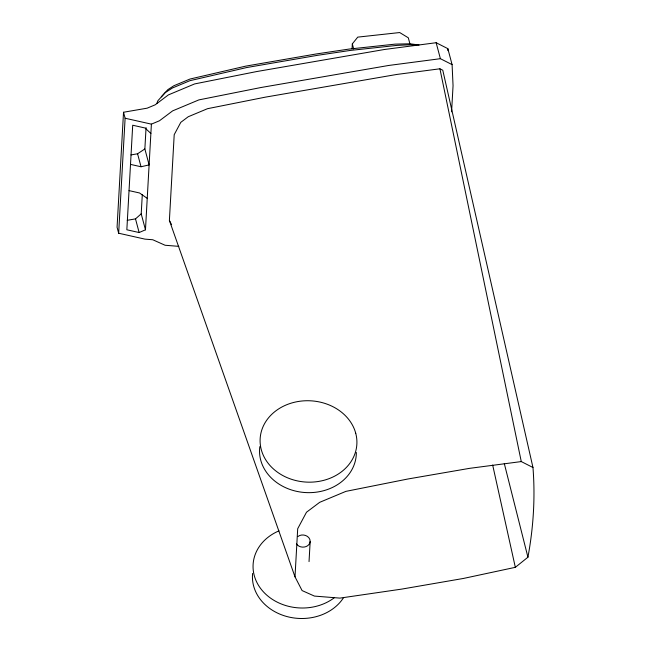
<?xml version="1.0" encoding="UTF-8"?>
<svg xmlns="http://www.w3.org/2000/svg" width="651" height="651" viewBox="0 0 651 651"><rect width="100%" height="100%" fill="white"/><g stroke="black" fill="none" stroke-linecap="round" stroke-linejoin="round"><path stroke-width="0.98" d="M451.582 111.826L453.055 85.688L452.087 64.62L447.839 48.646L436.146 42.722L384.424 49.492L256.6 71.569L194.608 83.93L168.389 94.9L155.198 104.811L147.15 108.172L123.527 112.249L117.066 227.24L118.661 233.221L144.937 239.129L152.765 239.747L165.094 245.256L178.813 246.355M118.661 233.221L125.114 118.238L123.527 112.249M150.877 133.447L145.01 127.987L132.706 125.228L126.839 229.779L139.135 232.537L145.466 229.819L141.21 213.845L142.3 194.568M130.509 164.394L141.023 166.754L149.112 164.906L144.864 148.941L146.06 127.629M145.466 229.819L151.398 124.138L159.454 120.777L172.645 110.865L198.856 99.904L260.856 87.535L388.68 65.466L440.393 58.688L452.087 64.62M169.39 220.445L174.208 134.667L180.799 122.339L188.22 116.749L207.531 108.684L265.462 97.129L396.825 74.442L439.921 68.794L442.786 70.243L532.966 467.499A1123.854 587.21 -14.9 0 1 527.928 557.215L515.332 567.33L463.374 578.462L401.708 589.106L339.895 598.114L314.417 596.08L302.088 590.571L295.001 576.843L169.39 220.445L171.604 224.725M295.001 576.843L297.702 528.71L306.491 512.239L319.682 502.328L345.893 491.367L407.892 478.998L469.558 468.346L521.272 461.575L532.966 467.499M309.038 561.601L310.169 541.437C310.177 535.57 302.194 533.136 297.979 536.489M352.053 48.792L352.329 43.877L357.749 37.123L399.698 32.55L408.307 37.799L409.902 43.788L419.049 44.984M310.169 541.437C309.494 547.971 299.639 549.045 296.465 543.805M156.826 103.419L157.916 100.685L165.248 92.621L172.531 87.934L189.97 80.667L246.583 67.566L317.46 55.327L350.45 50.412L397.2 45.375L410.903 44.748L416.559 45.497M161.285 96.836L167.82 89.659L173.89 85.729L190.043 79.023L245.606 66.158L316.109 53.984L348.863 49.102L395.19 44.122L409.902 43.788M127.214 220.315L135.506 218.882L141.21 213.845M130.957 154.922L137.573 153.782L144.864 148.941M125.114 118.238L151.398 124.138M129.036 190.613L139.55 192.973L147.232 198.36M436.146 42.722L440.393 58.688M352.329 43.877L353.688 49.012M137.573 153.782L141.023 166.754M135.506 218.882L139.135 232.537M504.305 463.561L527.928 557.215M492.669 465.05L515.332 567.33M439.921 68.794L521.272 461.575M447.839 48.646L447.929 50.656M356.333 452.461A48.426 40.696 3.2 0 1 305.392 492.555A48.426 40.696 3.2 0 1 259.83 446.61M334.256 597.773A48.426 40.696 3.2 0 1 261.881 590.091A48.426 40.696 3.2 0 1 278.978 530.858M252.621 573.417A48.426 40.696 3.2 0 0 311.463 617.677A48.426 40.696 3.2 0 0 343.5 597.748M355.739 433.297A48.426 40.696 3.2 0 0 297.889 401.553A48.426 40.696 3.2 0 0 261.271 449.613A48.426 40.696 3.2 0 0 319.12 481.349A48.426 40.696 3.2 0 0 355.739 433.297"/></g></svg>
